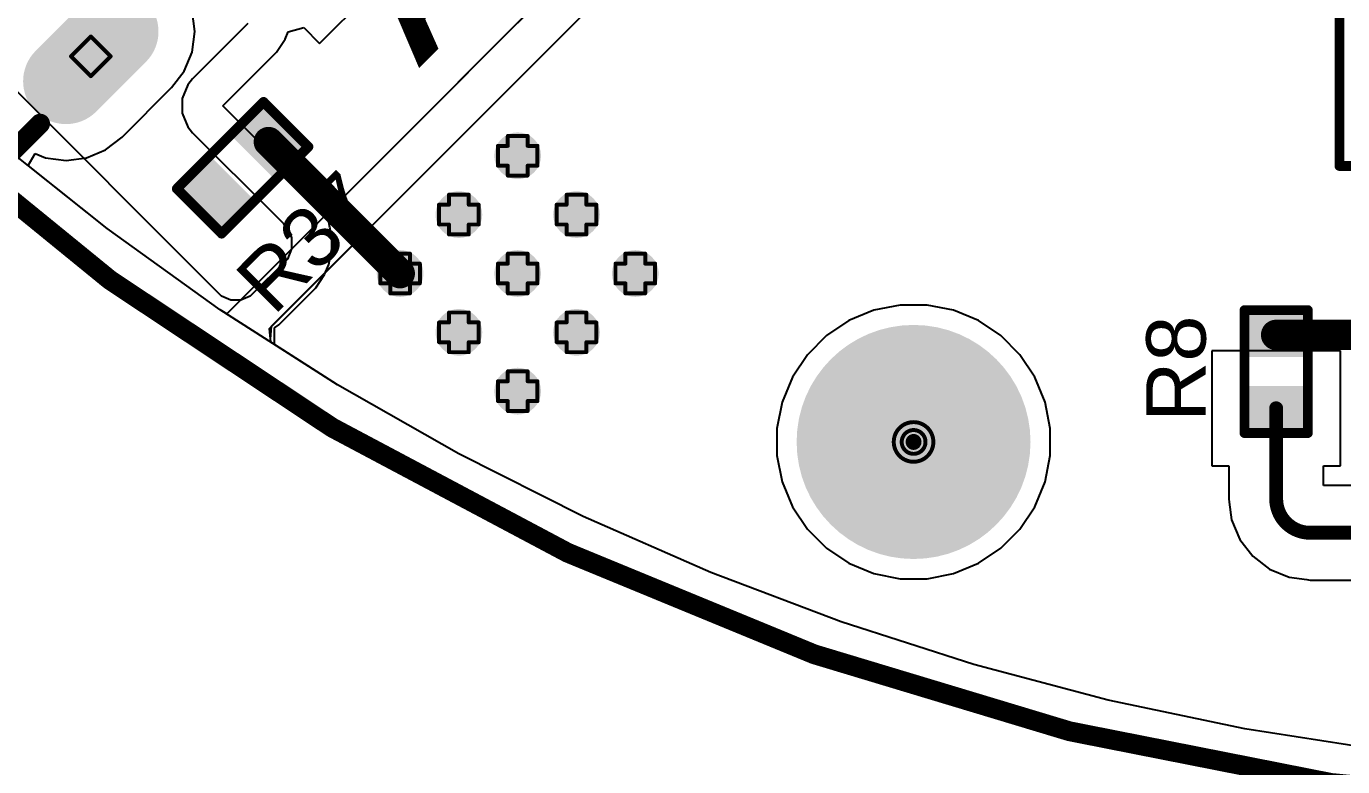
# Model space of a CAD drawing. Header units: inches. Extents: x -18 to 202, y -11 to 119.
# Drawn here: x 4.09 to 20.97, y -1.93 to 7.55 of the extents above; entities that cross this region are included whole.
import ezdxf

# ---------------------------------------------------------------- set-up
doc = ezdxf.new("R2010")
doc.units = ezdxf.units.IN
for name, color, linetype in [('Board Outline', 216, 'Continuous'), ('Bottom Layer', 5, 'Continuous'), ('Bottom Solder', 6, 'Continuous'), ('Drill Drawing', 1, 'Continuous'), ('Ground', 16, 'Continuous'), ('Multi-Layer', 9, 'Continuous'), ('Pad Holes', 156, 'Continuous'), ('Power', 76, 'Continuous'), ('Top Layer', 1, 'Continuous'), ('Top Overlay', 2, 'Continuous'), ('Top Paste', 8, 'Continuous'), ('Top Solder', 216, 'Continuous'), ('Via Holes', 16, 'Continuous')]:
    doc.layers.add(name, color=color, linetype=linetype)
doc.styles.add('Arial', font='', dxfattribs={"height": 0.2})
doc.styles.add('Arial Black_Bold', font='', dxfattribs={"height": 0.2})
doc.styles.get('Arial').set_extended_font_data('Arial')
doc.styles.get('Arial Black_Bold').set_extended_font_data('Arial Black', bold=True)

# ---------------------------------------------------------------- blocks, each defined once
blk = doc.blocks.new('R___0402_20')
at = {"layer": 'Top Layer'}
for points in [[(-0.699, -0.318), (-0.699, 0.318), (-0.241, 0.318), (-0.241, -0.318)], [(0.241, -0.318), (0.241, 0.318), (0.699, 0.318), (0.699, -0.318)]]:
    blk.add_hatch(color=1, dxfattribs=at).paths.add_polyline_path(points)
at = {"layer": 'Top Paste'}
for points in [[(-0.699, -0.318), (-0.699, 0.318), (-0.241, 0.318), (-0.241, -0.318)], [(0.241, -0.318), (0.241, 0.318), (0.699, 0.318), (0.699, -0.318)]]:
    blk.add_hatch(color=8, dxfattribs=at).paths.add_polyline_path(points)
at = {"layer": 'Top Solder'}
for points in [[(-0.754, -0.373), (-0.754, 0.373), (-0.186, 0.373), (-0.186, -0.373)], [(0.186, -0.373), (0.186, 0.373), (0.754, 0.373), (0.754, -0.373)]]:
    blk.add_hatch(color=216, dxfattribs=at).paths.add_polyline_path(points)
at = {"layer": 'Top Overlay'}
for points, const_width in [([(-0.787, -0.406), (-0.787, 0.406)], 0.127), ([(0.787, 0.406), (-0.787, 0.406)], 0.127), ([(0.787, -0.406), (0.787, 0.406)], 0.127), ([(0.787, -0.406), (-0.787, -0.406)], 0.127), ([(0.813, -0.432), (-0.813, -0.432)], 0.00323)]:
    blk.add_lwpolyline(points, dxfattribs=dict(at, const_width=const_width))
for points, const_width in [([(-0.819, 0.406, 1), (-0.756, 0.406, 1)], 0.0635), ([(-0.819, 0.406, 1), (-0.756, 0.406, 1)], 0.0635), ([(0.756, 0.406, 1), (0.819, 0.406, 1)], 0.0635), ([(0.756, 0.406, 1), (0.819, 0.406, 1)], 0.0635), ([(-0.819, -0.406, 1), (-0.756, -0.406, 1)], 0.0635), ([(-0.819, -0.406, 1), (-0.756, -0.406, 1)], 0.0635), ([(-0.814, -0.432, 1), (-0.812, -0.432, 1)], 0.00161), ([(0.756, -0.406, 1), (0.819, -0.406, 1)], 0.0635), ([(0.756, -0.406, 1), (0.819, -0.406, 1)], 0.0635), ([(0.812, -0.432, 1), (0.814, -0.432, 1)], 0.00161)]:
    blk.add_lwpolyline(points, format="xyb", close=True, dxfattribs=dict(at, const_width=const_width))
blk = doc.blocks.new('R___0402_49')
at = {"layer": 'Top Layer'}
for points in [[(-0.699, -0.318), (-0.699, 0.318), (-0.241, 0.318), (-0.241, -0.318)], [(0.241, -0.318), (0.241, 0.318), (0.699, 0.318), (0.699, -0.318)]]:
    blk.add_hatch(color=1, dxfattribs=at).paths.add_polyline_path(points)
at = {"layer": 'Top Paste'}
for points in [[(-0.699, -0.318), (-0.699, 0.318), (-0.241, 0.318), (-0.241, -0.318)], [(0.241, -0.318), (0.241, 0.318), (0.699, 0.318), (0.699, -0.318)]]:
    blk.add_hatch(color=8, dxfattribs=at).paths.add_polyline_path(points)
at = {"layer": 'Top Solder'}
for points in [[(-0.754, -0.373), (-0.754, 0.373), (-0.186, 0.373), (-0.186, -0.373)], [(0.186, -0.373), (0.186, 0.373), (0.754, 0.373), (0.754, -0.373)]]:
    blk.add_hatch(color=216, dxfattribs=at).paths.add_polyline_path(points)
at = {"layer": 'Top Overlay'}
for points, const_width in [([(-0.787, 0.406), (0.787, 0.406)], 0.127), ([(-0.787, 0.406), (-0.787, -0.406)], 0.127), ([(0.787, 0.406), (0.787, -0.406)], 0.127), ([(-0.787, -0.406), (0.787, -0.406)], 0.127), ([(-0.813, -0.432), (0.813, -0.432)], 0.00323)]:
    blk.add_lwpolyline(points, dxfattribs=dict(at, const_width=const_width))
for points, const_width in [([(-0.819, 0.406, 1), (-0.756, 0.406, 1)], 0.0635), ([(-0.819, 0.406, 1), (-0.756, 0.406, 1)], 0.0635), ([(0.756, 0.406, 1), (0.819, 0.406, 1)], 0.0635), ([(0.756, 0.406, 1), (0.819, 0.406, 1)], 0.0635), ([(-0.819, -0.406, 1), (-0.756, -0.406, 1)], 0.0635), ([(-0.819, -0.406, 1), (-0.756, -0.406, 1)], 0.0635), ([(-0.814, -0.432, 1), (-0.812, -0.432, 1)], 0.00161), ([(0.756, -0.406, 1), (0.819, -0.406, 1)], 0.0635), ([(0.756, -0.406, 1), (0.819, -0.406, 1)], 0.0635), ([(0.812, -0.432, 1), (0.814, -0.432, 1)], 0.00161)]:
    blk.add_lwpolyline(points, format="xyb", close=True, dxfattribs=dict(at, const_width=const_width))
blk = doc.blocks.new('PJ_332A_6A_61')
at = {"layer": 'Bottom Layer'}
h = blk.add_hatch(color=5, dxfattribs=at)
edge = h.paths.add_edge_path()
edge.add_arc((-4.275, -2.95), 0.5, 270, 450)
edge.add_line((-4.275, -2.45), (-5.175, -2.45))
edge.add_arc((-5.175, -2.95), 0.5, 90, 270)
edge.add_line((-5.175, -3.45), (-4.275, -3.45))
at = {"layer": 'Bottom Solder'}
h = blk.add_hatch(color=6, dxfattribs=at)
edge = h.paths.add_edge_path()
edge.add_arc((-4.275, -2.95), 0.55, 270, 450)
edge.add_line((-4.275, -2.4), (-5.175, -2.4))
edge.add_arc((-5.175, -2.95), 0.55, 90, 270)
edge.add_line((-5.175, -3.5), (-4.275, -3.5))
at = {"layer": 'Ground'}
h = blk.add_hatch(color=16, dxfattribs=at)
edge = h.paths.add_edge_path()
edge.add_arc((-4.275, -2.95), 0.5, 270, 450)
edge.add_line((-4.275, -2.45), (-5.175, -2.45))
edge.add_arc((-5.175, -2.95), 0.5, 90, 270)
edge.add_line((-5.175, -3.45), (-4.275, -3.45))
at = {"layer": 'Multi-Layer'}
h = blk.add_hatch(color=9, dxfattribs=at)
edge = h.paths.add_edge_path()
edge.add_arc((-4.275, -2.95), 0.5, 270, 450)
edge.add_line((-4.275, -2.45), (-5.175, -2.45))
edge.add_arc((-5.175, -2.95), 0.5, 90, 270)
edge.add_line((-5.175, -3.45), (-4.275, -3.45))
at = {"layer": 'Pad Holes'}
h = blk.add_hatch(color=7, dxfattribs=at)
edge = h.paths.add_edge_path()
edge.add_arc((-4.275, -2.95), 0.3, 270, 450)
edge.add_line((-4.275, -2.65), (-5.175, -2.65))
edge.add_arc((-5.175, -2.95), 0.3, 90, 270)
edge.add_line((-5.175, -3.25), (-4.275, -3.25))
at = {"layer": 'Power'}
h = blk.add_hatch(color=76, dxfattribs=at)
edge = h.paths.add_edge_path()
edge.add_arc((-4.275, -2.95), 0.5, 270, 450)
edge.add_line((-4.275, -2.45), (-5.175, -2.45))
edge.add_arc((-5.175, -2.95), 0.5, 90, 270)
edge.add_line((-5.175, -3.45), (-4.275, -3.45))
at = {"layer": 'Top Layer'}
h = blk.add_hatch(color=1, dxfattribs=at)
edge = h.paths.add_edge_path()
edge.add_arc((-4.275, -2.95), 0.5, 270, 450)
edge.add_line((-4.275, -2.45), (-5.175, -2.45))
edge.add_arc((-5.175, -2.95), 0.5, 90, 270)
edge.add_line((-5.175, -3.45), (-4.275, -3.45))
at = {"layer": 'Top Solder'}
h = blk.add_hatch(color=216, dxfattribs=at)
edge = h.paths.add_edge_path()
edge.add_arc((-4.275, -2.95), 0.55, 270, 450)
edge.add_line((-4.275, -2.4), (-5.175, -2.4))
edge.add_arc((-5.175, -2.95), 0.55, 90, 270)
edge.add_line((-5.175, -3.5), (-4.275, -3.5))
at = {"layer": 'Top Overlay', "const_width": 0.254}
blk.add_lwpolyline([(-6.775, -3.1), (-5.795, -3.1)], dxfattribs=at)
at = {"layer": 'Top Overlay', "const_width": 0.127}
blk.add_lwpolyline([(-5.858, -3.1, 1), (-5.731, -3.1, 1)], format="xyb", close=True, dxfattribs=at)
blk = doc.blocks.new('UWD_470_F_10__D___101')
at = {"layer": 'Top Overlay', "const_width": 0.127}
for points in [[(5.131, 5.207), (-3.607, 5.207)], [(5.131, 5.207), (5.131, 1.803)]]:
    blk.add_lwpolyline(points, dxfattribs=at)
at = {"layer": 'Top Overlay', "const_width": 0.0635}
blk.add_lwpolyline([(5.099, 5.207, 1), (5.163, 5.207, 1)], format="xyb", close=True, dxfattribs=at)
blk.add_lwpolyline([(5.099, 5.207, 1), (5.163, 5.207, 1)], format="xyb", close=True, dxfattribs=at)

msp = doc.modelspace()

# ---------------------------------------------------------------- hatches: boundary and pattern name
at = {"layer": 'Bottom Layer'}
h = msp.add_hatch(color=5, dxfattribs=at)
edge = h.paths.add_edge_path()
edge.add_arc((10.388, 5.896), 0.3, 0, 360)
h = msp.add_hatch(color=5, dxfattribs=at)
edge = h.paths.add_edge_path()
edge.add_arc((9.634, 5.142), 0.3, 0, 360)
h = msp.add_hatch(color=5, dxfattribs=at)
edge = h.paths.add_edge_path()
edge.add_arc((11.143, 5.142), 0.3, 0, 360)
h = msp.add_hatch(color=5, dxfattribs=at)
edge = h.paths.add_edge_path()
edge.add_arc((8.88, 4.387), 0.3, 0, 360)
h = msp.add_hatch(color=5, dxfattribs=at)
edge = h.paths.add_edge_path()
edge.add_arc((10.388, 4.387), 0.3, 0, 360)
h = msp.add_hatch(color=5, dxfattribs=at)
edge = h.paths.add_edge_path()
edge.add_arc((11.897, 4.387), 0.3, 0, 360)
h = msp.add_hatch(color=5, dxfattribs=at)
edge = h.paths.add_edge_path()
edge.add_arc((9.634, 3.633), 0.3, 0, 360)
h = msp.add_hatch(color=5, dxfattribs=at)
edge = h.paths.add_edge_path()
edge.add_arc((11.143, 3.633), 0.3, 0, 360)
h = msp.add_hatch(color=5, dxfattribs=at)
edge = h.paths.add_edge_path()
edge.add_arc((10.388, 2.879), 0.3, 0, 360)
at = {"layer": 'Bottom Solder'}
h = msp.add_hatch(color=6, dxfattribs=at)
edge = h.paths.add_edge_path()
edge.add_arc((15.466, 2.228), 0.102, 0, 360)
at = {"layer": 'Ground'}
h = msp.add_hatch(color=16, dxfattribs=at)
edge = h.paths.add_edge_path()
edge.add_arc((10.388, 5.896), 0.3, 0, 360)
h = msp.add_hatch(color=16, dxfattribs=at)
edge = h.paths.add_edge_path()
edge.add_arc((9.634, 5.142), 0.3, 0, 360)
h = msp.add_hatch(color=16, dxfattribs=at)
edge = h.paths.add_edge_path()
edge.add_arc((11.143, 5.142), 0.3, 0, 360)
h = msp.add_hatch(color=16, dxfattribs=at)
edge = h.paths.add_edge_path()
edge.add_arc((8.88, 4.387), 0.3, 0, 360)
h = msp.add_hatch(color=16, dxfattribs=at)
edge = h.paths.add_edge_path()
edge.add_arc((10.388, 4.387), 0.3, 0, 360)
h = msp.add_hatch(color=16, dxfattribs=at)
edge = h.paths.add_edge_path()
edge.add_arc((11.897, 4.387), 0.3, 0, 360)
h = msp.add_hatch(color=16, dxfattribs=at)
edge = h.paths.add_edge_path()
edge.add_arc((9.634, 3.633), 0.3, 0, 360)
h = msp.add_hatch(color=16, dxfattribs=at)
edge = h.paths.add_edge_path()
edge.add_arc((11.143, 3.633), 0.3, 0, 360)
h = msp.add_hatch(color=16, dxfattribs=at)
edge = h.paths.add_edge_path()
edge.add_arc((10.388, 2.879), 0.3, 0, 360)
at = {"layer": 'Pad Holes'}
h = msp.add_hatch(color=7, dxfattribs=at)
edge = h.paths.add_edge_path()
edge.add_arc((15.466, 2.228), 1.5, 0, 360)
at = {"layer": 'Power'}
h = msp.add_hatch(color=76, dxfattribs=at)
edge = h.paths.add_edge_path()
edge.add_arc((10.388, 5.896), 0.3, 0, 360)
h = msp.add_hatch(color=76, dxfattribs=at)
edge = h.paths.add_edge_path()
edge.add_arc((9.634, 5.142), 0.3, 0, 360)
h = msp.add_hatch(color=76, dxfattribs=at)
edge = h.paths.add_edge_path()
edge.add_arc((11.143, 5.142), 0.3, 0, 360)
h = msp.add_hatch(color=76, dxfattribs=at)
edge = h.paths.add_edge_path()
edge.add_arc((8.88, 4.387), 0.3, 0, 360)
h = msp.add_hatch(color=76, dxfattribs=at)
edge = h.paths.add_edge_path()
edge.add_arc((10.388, 4.387), 0.3, 0, 360)
h = msp.add_hatch(color=76, dxfattribs=at)
edge = h.paths.add_edge_path()
edge.add_arc((11.897, 4.387), 0.3, 0, 360)
h = msp.add_hatch(color=76, dxfattribs=at)
edge = h.paths.add_edge_path()
edge.add_arc((9.634, 3.633), 0.3, 0, 360)
h = msp.add_hatch(color=76, dxfattribs=at)
edge = h.paths.add_edge_path()
edge.add_arc((11.143, 3.633), 0.3, 0, 360)
h = msp.add_hatch(color=76, dxfattribs=at)
edge = h.paths.add_edge_path()
edge.add_arc((10.388, 2.879), 0.3, 0, 360)
at = {"layer": 'Top Layer'}
h = msp.add_hatch(color=1, dxfattribs=at)
edge = h.paths.add_edge_path()
edge.add_arc((10.388, 5.896), 0.3, 0, 360)
h = msp.add_hatch(color=1, dxfattribs=at)
edge = h.paths.add_edge_path()
edge.add_arc((9.634, 5.142), 0.3, 0, 360)
h = msp.add_hatch(color=1, dxfattribs=at)
edge = h.paths.add_edge_path()
edge.add_arc((11.143, 5.142), 0.3, 0, 360)
h = msp.add_hatch(color=1, dxfattribs=at)
edge = h.paths.add_edge_path()
edge.add_arc((8.88, 4.387), 0.3, 0, 360)
h = msp.add_hatch(color=1, dxfattribs=at)
edge = h.paths.add_edge_path()
edge.add_arc((10.388, 4.387), 0.3, 0, 360)
h = msp.add_hatch(color=1, dxfattribs=at)
edge = h.paths.add_edge_path()
edge.add_arc((11.897, 4.387), 0.3, 0, 360)
h = msp.add_hatch(color=1, dxfattribs=at)
edge = h.paths.add_edge_path()
edge.add_arc((9.634, 3.633), 0.3, 0, 360)
h = msp.add_hatch(color=1, dxfattribs=at)
edge = h.paths.add_edge_path()
edge.add_arc((11.143, 3.633), 0.3, 0, 360)
h = msp.add_hatch(color=1, dxfattribs=at)
edge = h.paths.add_edge_path()
edge.add_arc((10.388, 2.879), 0.3, 0, 360)
at = {"layer": 'Top Solder'}
h = msp.add_hatch(color=216, dxfattribs=at)
edge = h.paths.add_edge_path()
edge.add_arc((15.466, 2.228), 0.102, 0, 360)
at = {"layer": 'Via Holes'}
h = msp.add_hatch(color=7, dxfattribs=at)
edge = h.paths.add_edge_path()
edge.add_arc((10.388, 5.896), 0.15, 0, 360)
h = msp.add_hatch(color=7, dxfattribs=at)
edge = h.paths.add_edge_path()
edge.add_arc((9.634, 5.142), 0.15, 0, 360)
h = msp.add_hatch(color=7, dxfattribs=at)
edge = h.paths.add_edge_path()
edge.add_arc((11.143, 5.142), 0.15, 0, 360)
h = msp.add_hatch(color=7, dxfattribs=at)
edge = h.paths.add_edge_path()
edge.add_arc((8.88, 4.387), 0.15, 0, 360)
h = msp.add_hatch(color=7, dxfattribs=at)
edge = h.paths.add_edge_path()
edge.add_arc((10.388, 4.387), 0.15, 0, 360)
h = msp.add_hatch(color=7, dxfattribs=at)
edge = h.paths.add_edge_path()
edge.add_arc((11.897, 4.387), 0.15, 0, 360)
h = msp.add_hatch(color=7, dxfattribs=at)
edge = h.paths.add_edge_path()
edge.add_arc((9.634, 3.633), 0.15, 0, 360)
h = msp.add_hatch(color=7, dxfattribs=at)
edge = h.paths.add_edge_path()
edge.add_arc((11.143, 3.633), 0.15, 0, 360)
h = msp.add_hatch(color=7, dxfattribs=at)
edge = h.paths.add_edge_path()
edge.add_arc((10.388, 2.879), 0.15, 0, 360)

# ---------------------------------------------------------------- linework, layer by layer
at = {"layer": 'Board Outline', "const_width": 0.254}
msp.add_lwpolyline([(44.23, 62.31, -3.535496), (7.565, 62.289)], format="xyb", dxfattribs=at)
at = {"layer": 'Bottom Layer'}
for p, q in [((12.258, 9.47), (10.028, 7.24)), ((10.394, 6.874), (12.624, 9.103)), ((10.028, 7.24), (9.214, 6.426)), ((9.58, 6.06), (10.394, 6.874)), ((10.394, 6.874), (10.394, 6.874)), ((9.214, 6.426), (6.838, 4.051)), ((9.214, 6.426), (9.214, 6.426)), ((5.121, 4.963), (3.863, 5.966)), ((7.232, 3.713), (9.58, 6.06)), ((9.58, 6.06), (9.58, 6.06)), ((6.574, 3.923), (5.121, 4.963)), ((6.657, 3.87), (6.574, 3.923)), ((6.838, 4.051), (6.657, 3.87)), ((6.838, 4.051), (6.838, 4.051)), ((14.955, 3.915), (14.635, 3.783)), ((15.294, 3.982), (14.955, 3.915)), ((15.639, 3.982), (15.294, 3.982)), ((15.978, 3.915), (15.639, 3.982)), ((16.297, 3.783), (15.978, 3.915)), ((14.635, 3.783), (14.348, 3.591)), ((16.584, 3.591), (16.297, 3.783)), ((7.219, 3.544), (7.232, 3.713)), ((14.348, 3.591), (14.104, 3.346)), ((16.829, 3.346), (16.584, 3.591)), ((7.223, 3.508), (7.219, 3.544)), ((8.079, 2.96), (7.223, 3.508)), ((14.104, 3.346), (13.912, 3.059)), ((17.021, 3.059), (16.829, 3.346)), ((13.912, 3.059), (13.78, 2.74)), ((17.153, 2.74), (17.021, 3.059)), ((9.632, 2.076), (8.079, 2.96)), ((13.78, 2.74), (13.712, 2.401)), ((17.22, 2.401), (17.153, 2.74)), ((13.712, 2.401), (13.712, 2.055)), ((17.22, 2.055), (17.22, 2.401)), ((11.229, 1.273), (9.632, 2.076)), ((13.712, 2.055), (13.78, 1.717)), ((17.153, 1.717), (17.22, 2.055)), ((13.78, 1.717), (13.912, 1.397)), ((17.021, 1.397), (17.153, 1.717)), ((13.912, 1.397), (14.104, 1.11)), ((16.829, 1.11), (17.021, 1.397)), ((12.865, 0.555), (11.229, 1.273)), ((14.104, 1.11), (14.348, 0.866)), ((16.584, 0.866), (16.829, 1.11)), ((14.348, 0.866), (14.635, 0.674)), ((16.297, 0.674), (16.584, 0.866)), ((14.536, -0.078), (12.865, 0.555)), ((14.635, 0.674), (14.955, 0.542)), ((14.955, 0.542), (15.294, 0.474)), ((15.639, 0.474), (15.978, 0.542)), ((15.978, 0.542), (16.297, 0.674)), ((15.294, 0.474), (15.639, 0.474)), ((16.237, -0.624), (14.536, -0.078)), ((17.964, -1.08), (16.237, -0.624)), ((19.713, -1.447), (17.964, -1.08)), ((21.479, -1.722), (19.713, -1.447))]:
    msp.add_line(p, q, dxfattribs=at)
at = {"layer": 'Drill Drawing', "const_width": 0.0508}
for points in [[(4.659, 7.17), (4.913, 7.424)], [(4.913, 7.424), (5.167, 7.17)], [(4.659, 7.17), (4.913, 6.916)], [(4.913, 6.916), (5.167, 7.17)], [(10.261, 6.023), (10.261, 6.15)], [(10.261, 6.15), (10.515, 6.15)], [(10.515, 6.023), (10.515, 6.15)], [(10.134, 5.769), (10.134, 6.023)], [(10.134, 6.023), (10.261, 6.023)], [(10.515, 6.023), (10.642, 6.023)], [(10.642, 5.769), (10.642, 6.023)], [(10.134, 5.769), (10.261, 5.769)], [(10.261, 5.642), (10.261, 5.769)], [(10.515, 5.769), (10.642, 5.769)], [(10.515, 5.642), (10.515, 5.769)], [(10.261, 5.642), (10.515, 5.642)], [(9.507, 5.269), (9.507, 5.396)], [(9.507, 5.396), (9.761, 5.396)], [(9.761, 5.269), (9.761, 5.396)], [(11.016, 5.269), (11.016, 5.396)], [(11.016, 5.396), (11.27, 5.396)], [(11.27, 5.269), (11.27, 5.396)], [(9.38, 5.015), (9.38, 5.269)], [(9.38, 5.269), (9.507, 5.269)], [(9.761, 5.269), (9.888, 5.269)], [(9.888, 5.015), (9.888, 5.269)], [(10.889, 5.015), (10.889, 5.269)], [(10.889, 5.269), (11.016, 5.269)], [(11.27, 5.269), (11.397, 5.269)], [(11.397, 5.015), (11.397, 5.269)], [(9.38, 5.015), (9.507, 5.015)], [(9.507, 4.888), (9.507, 5.015)], [(9.507, 4.888), (9.761, 4.888)], [(9.761, 5.015), (9.888, 5.015)], [(9.761, 4.888), (9.761, 5.015)], [(10.889, 5.015), (11.016, 5.015)], [(11.016, 4.888), (11.016, 5.015)], [(11.016, 4.888), (11.27, 4.888)], [(11.27, 5.015), (11.397, 5.015)], [(11.27, 4.888), (11.27, 5.015)], [(8.753, 4.514), (8.753, 4.641)], [(8.753, 4.641), (9.007, 4.641)], [(9.007, 4.514), (9.007, 4.641)], [(10.261, 4.514), (10.261, 4.641)], [(10.261, 4.641), (10.515, 4.641)], [(10.515, 4.514), (10.515, 4.641)], [(11.77, 4.514), (11.77, 4.641)], [(11.77, 4.641), (12.024, 4.641)], [(12.024, 4.514), (12.024, 4.641)], [(8.626, 4.26), (8.626, 4.514)], [(8.626, 4.514), (8.753, 4.514)], [(9.007, 4.514), (9.134, 4.514)], [(9.134, 4.26), (9.134, 4.514)], [(10.134, 4.26), (10.134, 4.514)], [(10.134, 4.514), (10.261, 4.514)], [(10.515, 4.514), (10.642, 4.514)], [(10.642, 4.26), (10.642, 4.514)], [(11.643, 4.26), (11.643, 4.514)], [(11.643, 4.514), (11.77, 4.514)], [(12.024, 4.514), (12.151, 4.514)], [(12.151, 4.26), (12.151, 4.514)], [(8.626, 4.26), (8.753, 4.26)], [(8.753, 4.133), (8.753, 4.26)], [(9.007, 4.26), (9.134, 4.26)], [(9.007, 4.133), (9.007, 4.26)], [(10.134, 4.26), (10.261, 4.26)], [(10.261, 4.133), (10.261, 4.26)], [(10.515, 4.26), (10.642, 4.26)], [(10.515, 4.133), (10.515, 4.26)], [(11.643, 4.26), (11.77, 4.26)], [(11.77, 4.133), (11.77, 4.26)], [(12.024, 4.26), (12.151, 4.26)], [(12.024, 4.133), (12.024, 4.26)], [(8.753, 4.133), (9.007, 4.133)], [(10.261, 4.133), (10.515, 4.133)], [(11.77, 4.133), (12.024, 4.133)], [(9.507, 3.76), (9.507, 3.887)], [(9.507, 3.887), (9.761, 3.887)], [(9.761, 3.76), (9.761, 3.887)], [(11.016, 3.76), (11.016, 3.887)], [(11.016, 3.887), (11.27, 3.887)], [(11.27, 3.76), (11.27, 3.887)], [(9.38, 3.506), (9.38, 3.76)], [(9.38, 3.76), (9.507, 3.76)], [(9.761, 3.76), (9.888, 3.76)], [(9.888, 3.506), (9.888, 3.76)], [(10.889, 3.506), (10.889, 3.76)], [(10.889, 3.76), (11.016, 3.76)], [(11.27, 3.76), (11.397, 3.76)], [(11.397, 3.506), (11.397, 3.76)], [(9.38, 3.506), (9.507, 3.506)], [(9.507, 3.379), (9.507, 3.506)], [(9.507, 3.379), (9.761, 3.379)], [(9.761, 3.506), (9.888, 3.506)], [(9.761, 3.379), (9.761, 3.506)], [(10.889, 3.506), (11.016, 3.506)], [(11.016, 3.379), (11.016, 3.506)], [(11.016, 3.379), (11.27, 3.379)], [(11.27, 3.506), (11.397, 3.506)], [(11.27, 3.379), (11.27, 3.506)], [(10.261, 3.006), (10.261, 3.133)], [(10.261, 3.133), (10.515, 3.133)], [(10.515, 3.006), (10.515, 3.133)], [(10.134, 2.752), (10.134, 3.006)], [(10.134, 3.006), (10.261, 3.006)], [(10.515, 3.006), (10.642, 3.006)], [(10.642, 2.752), (10.642, 3.006)], [(10.134, 2.752), (10.261, 2.752)], [(10.261, 2.625), (10.261, 2.752)], [(10.515, 2.752), (10.642, 2.752)], [(10.515, 2.625), (10.515, 2.752)], [(10.261, 2.625), (10.515, 2.625)]]:
    msp.add_lwpolyline(points, dxfattribs=at)
at = {"layer": 'Drill Drawing'}
for points, const_width in [([(4.9, 7.424, 1), (4.926, 7.424, 1)], 0.0254), ([(4.9, 7.424, 1), (4.926, 7.424, 1)], 0.0254), ([(4.646, 7.17, 1), (4.672, 7.17, 1)], 0.0254), ([(4.646, 7.17, 1), (4.672, 7.17, 1)], 0.0254), ([(5.154, 7.17, 1), (5.18, 7.17, 1)], 0.0254), ([(5.154, 7.17, 1), (5.18, 7.17, 1)], 0.0254), ([(4.9, 6.916, 1), (4.926, 6.916, 1)], 0.0254), ([(4.9, 6.916, 1), (4.926, 6.916, 1)], 0.0254), ([(10.249, 6.15, 1), (10.274, 6.15, 1)], 0.0254), ([(10.249, 6.15, 1), (10.274, 6.15, 1)], 0.0254), ([(10.503, 6.15, 1), (10.528, 6.15, 1)], 0.0254), ([(10.503, 6.15, 1), (10.528, 6.15, 1)], 0.0254), ([(10.122, 6.023, 1), (10.147, 6.023, 1)], 0.0254), ([(10.122, 6.023, 1), (10.147, 6.023, 1)], 0.0254), ([(10.249, 6.023, 1), (10.274, 6.023, 1)], 0.0254), ([(10.249, 6.023, 1), (10.274, 6.023, 1)], 0.0254), ([(10.503, 6.023, 1), (10.528, 6.023, 1)], 0.0254), ([(10.503, 6.023, 1), (10.528, 6.023, 1)], 0.0254), ([(10.63, 6.023, 1), (10.655, 6.023, 1)], 0.0254), ([(10.63, 6.023, 1), (10.655, 6.023, 1)], 0.0254), ([(10.122, 5.769, 1), (10.147, 5.769, 1)], 0.0254), ([(10.122, 5.769, 1), (10.147, 5.769, 1)], 0.0254), ([(10.249, 5.769, 1), (10.274, 5.769, 1)], 0.0254), ([(10.249, 5.769, 1), (10.274, 5.769, 1)], 0.0254), ([(10.503, 5.769, 1), (10.528, 5.769, 1)], 0.0254), ([(10.503, 5.769, 1), (10.528, 5.769, 1)], 0.0254), ([(10.63, 5.769, 1), (10.655, 5.769, 1)], 0.0254), ([(10.63, 5.769, 1), (10.655, 5.769, 1)], 0.0254), ([(10.249, 5.642, 1), (10.274, 5.642, 1)], 0.0254), ([(10.249, 5.642, 1), (10.274, 5.642, 1)], 0.0254), ([(10.503, 5.642, 1), (10.528, 5.642, 1)], 0.0254), ([(10.503, 5.642, 1), (10.528, 5.642, 1)], 0.0254), ([(9.494, 5.396, 1), (9.52, 5.396, 1)], 0.0254), ([(9.494, 5.396, 1), (9.52, 5.396, 1)], 0.0254), ([(9.748, 5.396, 1), (9.774, 5.396, 1)], 0.0254), ([(9.748, 5.396, 1), (9.774, 5.396, 1)], 0.0254), ([(11.003, 5.396, 1), (11.028, 5.396, 1)], 0.0254), ([(11.003, 5.396, 1), (11.028, 5.396, 1)], 0.0254), ([(11.257, 5.396, 1), (11.282, 5.396, 1)], 0.0254), ([(11.257, 5.396, 1), (11.282, 5.396, 1)], 0.0254), ([(9.367, 5.269, 1), (9.393, 5.269, 1)], 0.0254), ([(9.367, 5.269, 1), (9.393, 5.269, 1)], 0.0254), ([(9.494, 5.269, 1), (9.52, 5.269, 1)], 0.0254), ([(9.494, 5.269, 1), (9.52, 5.269, 1)], 0.0254), ([(9.748, 5.269, 1), (9.774, 5.269, 1)], 0.0254), ([(9.748, 5.269, 1), (9.774, 5.269, 1)], 0.0254), ([(9.875, 5.269, 1), (9.901, 5.269, 1)], 0.0254), ([(9.875, 5.269, 1), (9.901, 5.269, 1)], 0.0254), ([(10.876, 5.269, 1), (10.901, 5.269, 1)], 0.0254), ([(10.876, 5.269, 1), (10.901, 5.269, 1)], 0.0254), ([(11.003, 5.269, 1), (11.028, 5.269, 1)], 0.0254), ([(11.003, 5.269, 1), (11.028, 5.269, 1)], 0.0254), ([(11.257, 5.269, 1), (11.282, 5.269, 1)], 0.0254), ([(11.257, 5.269, 1), (11.282, 5.269, 1)], 0.0254), ([(11.384, 5.269, 1), (11.409, 5.269, 1)], 0.0254), ([(11.384, 5.269, 1), (11.409, 5.269, 1)], 0.0254), ([(9.367, 5.015, 1), (9.393, 5.015, 1)], 0.0254), ([(9.367, 5.015, 1), (9.393, 5.015, 1)], 0.0254), ([(9.494, 5.015, 1), (9.52, 5.015, 1)], 0.0254), ([(9.494, 5.015, 1), (9.52, 5.015, 1)], 0.0254), ([(9.494, 4.888, 1), (9.52, 4.888, 1)], 0.0254), ([(9.494, 4.888, 1), (9.52, 4.888, 1)], 0.0254), ([(9.748, 5.015, 1), (9.774, 5.015, 1)], 0.0254), ([(9.748, 5.015, 1), (9.774, 5.015, 1)], 0.0254), ([(9.748, 4.888, 1), (9.774, 4.888, 1)], 0.0254), ([(9.748, 4.888, 1), (9.774, 4.888, 1)], 0.0254), ([(9.875, 5.015, 1), (9.901, 5.015, 1)], 0.0254), ([(9.875, 5.015, 1), (9.901, 5.015, 1)], 0.0254), ([(10.876, 5.015, 1), (10.901, 5.015, 1)], 0.0254), ([(10.876, 5.015, 1), (10.901, 5.015, 1)], 0.0254), ([(11.003, 5.015, 1), (11.028, 5.015, 1)], 0.0254), ([(11.003, 5.015, 1), (11.028, 5.015, 1)], 0.0254), ([(11.003, 4.888, 1), (11.028, 4.888, 1)], 0.0254), ([(11.003, 4.888, 1), (11.028, 4.888, 1)], 0.0254), ([(11.257, 5.015, 1), (11.282, 5.015, 1)], 0.0254), ([(11.257, 5.015, 1), (11.282, 5.015, 1)], 0.0254), ([(11.257, 4.888, 1), (11.282, 4.888, 1)], 0.0254), ([(11.257, 4.888, 1), (11.282, 4.888, 1)], 0.0254), ([(11.384, 5.015, 1), (11.409, 5.015, 1)], 0.0254), ([(11.384, 5.015, 1), (11.409, 5.015, 1)], 0.0254), ([(8.74, 4.641, 1), (8.765, 4.641, 1)], 0.0254), ([(8.74, 4.641, 1), (8.765, 4.641, 1)], 0.0254), ([(8.994, 4.641, 1), (9.019, 4.641, 1)], 0.0254), ([(8.994, 4.641, 1), (9.019, 4.641, 1)], 0.0254), ([(10.249, 4.641, 1), (10.274, 4.641, 1)], 0.0254), ([(10.249, 4.641, 1), (10.274, 4.641, 1)], 0.0254), ([(10.503, 4.641, 1), (10.528, 4.641, 1)], 0.0254), ([(10.503, 4.641, 1), (10.528, 4.641, 1)], 0.0254), ([(11.757, 4.641, 1), (11.783, 4.641, 1)], 0.0254), ([(11.757, 4.641, 1), (11.783, 4.641, 1)], 0.0254), ([(12.011, 4.641, 1), (12.037, 4.641, 1)], 0.0254), ([(12.011, 4.641, 1), (12.037, 4.641, 1)], 0.0254), ([(8.613, 4.514, 1), (8.638, 4.514, 1)], 0.0254), ([(8.613, 4.514, 1), (8.638, 4.514, 1)], 0.0254), ([(8.74, 4.514, 1), (8.765, 4.514, 1)], 0.0254), ([(8.74, 4.514, 1), (8.765, 4.514, 1)], 0.0254), ([(8.994, 4.514, 1), (9.019, 4.514, 1)], 0.0254), ([(8.994, 4.514, 1), (9.019, 4.514, 1)], 0.0254), ([(9.121, 4.514, 1), (9.146, 4.514, 1)], 0.0254), ([(9.121, 4.514, 1), (9.146, 4.514, 1)], 0.0254), ([(10.122, 4.514, 1), (10.147, 4.514, 1)], 0.0254), ([(10.122, 4.514, 1), (10.147, 4.514, 1)], 0.0254), ([(10.249, 4.514, 1), (10.274, 4.514, 1)], 0.0254), ([(10.249, 4.514, 1), (10.274, 4.514, 1)], 0.0254), ([(10.503, 4.514, 1), (10.528, 4.514, 1)], 0.0254), ([(10.503, 4.514, 1), (10.528, 4.514, 1)], 0.0254), ([(10.63, 4.514, 1), (10.655, 4.514, 1)], 0.0254), ([(10.63, 4.514, 1), (10.655, 4.514, 1)], 0.0254), ([(11.63, 4.514, 1), (11.656, 4.514, 1)], 0.0254), ([(11.63, 4.514, 1), (11.656, 4.514, 1)], 0.0254), ([(11.757, 4.514, 1), (11.783, 4.514, 1)], 0.0254), ([(11.757, 4.514, 1), (11.783, 4.514, 1)], 0.0254), ([(12.011, 4.514, 1), (12.037, 4.514, 1)], 0.0254), ([(12.011, 4.514, 1), (12.037, 4.514, 1)], 0.0254), ([(12.138, 4.514, 1), (12.164, 4.514, 1)], 0.0254), ([(12.138, 4.514, 1), (12.164, 4.514, 1)], 0.0254), ([(8.613, 4.26, 1), (8.638, 4.26, 1)], 0.0254), ([(8.613, 4.26, 1), (8.638, 4.26, 1)], 0.0254), ([(8.74, 4.26, 1), (8.765, 4.26, 1)], 0.0254), ([(8.74, 4.26, 1), (8.765, 4.26, 1)], 0.0254), ([(8.994, 4.26, 1), (9.019, 4.26, 1)], 0.0254), ([(8.994, 4.26, 1), (9.019, 4.26, 1)], 0.0254), ([(9.121, 4.26, 1), (9.146, 4.26, 1)], 0.0254), ([(9.121, 4.26, 1), (9.146, 4.26, 1)], 0.0254), ([(10.122, 4.26, 1), (10.147, 4.26, 1)], 0.0254), ([(10.122, 4.26, 1), (10.147, 4.26, 1)], 0.0254), ([(10.249, 4.26, 1), (10.274, 4.26, 1)], 0.0254), ([(10.249, 4.26, 1), (10.274, 4.26, 1)], 0.0254), ([(10.503, 4.26, 1), (10.528, 4.26, 1)], 0.0254), ([(10.503, 4.26, 1), (10.528, 4.26, 1)], 0.0254), ([(10.63, 4.26, 1), (10.655, 4.26, 1)], 0.0254), ([(10.63, 4.26, 1), (10.655, 4.26, 1)], 0.0254), ([(11.63, 4.26, 1), (11.656, 4.26, 1)], 0.0254), ([(11.63, 4.26, 1), (11.656, 4.26, 1)], 0.0254), ([(11.757, 4.26, 1), (11.783, 4.26, 1)], 0.0254), ([(11.757, 4.26, 1), (11.783, 4.26, 1)], 0.0254), ([(12.011, 4.26, 1), (12.037, 4.26, 1)], 0.0254), ([(12.011, 4.26, 1), (12.037, 4.26, 1)], 0.0254), ([(12.138, 4.26, 1), (12.164, 4.26, 1)], 0.0254), ([(12.138, 4.26, 1), (12.164, 4.26, 1)], 0.0254), ([(8.74, 4.133, 1), (8.765, 4.133, 1)], 0.0254), ([(8.74, 4.133, 1), (8.765, 4.133, 1)], 0.0254), ([(8.994, 4.133, 1), (9.019, 4.133, 1)], 0.0254), ([(8.994, 4.133, 1), (9.019, 4.133, 1)], 0.0254), ([(10.249, 4.133, 1), (10.274, 4.133, 1)], 0.0254), ([(10.249, 4.133, 1), (10.274, 4.133, 1)], 0.0254), ([(10.503, 4.133, 1), (10.528, 4.133, 1)], 0.0254), ([(10.503, 4.133, 1), (10.528, 4.133, 1)], 0.0254), ([(11.757, 4.133, 1), (11.783, 4.133, 1)], 0.0254), ([(11.757, 4.133, 1), (11.783, 4.133, 1)], 0.0254), ([(12.011, 4.133, 1), (12.037, 4.133, 1)], 0.0254), ([(12.011, 4.133, 1), (12.037, 4.133, 1)], 0.0254), ([(9.494, 3.887, 1), (9.52, 3.887, 1)], 0.0254), ([(9.494, 3.887, 1), (9.52, 3.887, 1)], 0.0254), ([(9.748, 3.887, 1), (9.774, 3.887, 1)], 0.0254), ([(9.748, 3.887, 1), (9.774, 3.887, 1)], 0.0254), ([(11.003, 3.887, 1), (11.028, 3.887, 1)], 0.0254), ([(11.003, 3.887, 1), (11.028, 3.887, 1)], 0.0254), ([(11.257, 3.887, 1), (11.282, 3.887, 1)], 0.0254), ([(11.257, 3.887, 1), (11.282, 3.887, 1)], 0.0254), ([(9.367, 3.76, 1), (9.393, 3.76, 1)], 0.0254), ([(9.367, 3.76, 1), (9.393, 3.76, 1)], 0.0254), ([(9.494, 3.76, 1), (9.52, 3.76, 1)], 0.0254), ([(9.494, 3.76, 1), (9.52, 3.76, 1)], 0.0254), ([(9.748, 3.76, 1), (9.774, 3.76, 1)], 0.0254), ([(9.748, 3.76, 1), (9.774, 3.76, 1)], 0.0254), ([(9.875, 3.76, 1), (9.901, 3.76, 1)], 0.0254), ([(9.875, 3.76, 1), (9.901, 3.76, 1)], 0.0254), ([(10.876, 3.76, 1), (10.901, 3.76, 1)], 0.0254), ([(10.876, 3.76, 1), (10.901, 3.76, 1)], 0.0254), ([(11.003, 3.76, 1), (11.028, 3.76, 1)], 0.0254), ([(11.003, 3.76, 1), (11.028, 3.76, 1)], 0.0254), ([(11.257, 3.76, 1), (11.282, 3.76, 1)], 0.0254), ([(11.257, 3.76, 1), (11.282, 3.76, 1)], 0.0254), ([(11.384, 3.76, 1), (11.409, 3.76, 1)], 0.0254), ([(11.384, 3.76, 1), (11.409, 3.76, 1)], 0.0254), ([(9.367, 3.506, 1), (9.393, 3.506, 1)], 0.0254), ([(9.367, 3.506, 1), (9.393, 3.506, 1)], 0.0254), ([(9.494, 3.506, 1), (9.52, 3.506, 1)], 0.0254), ([(9.494, 3.506, 1), (9.52, 3.506, 1)], 0.0254), ([(9.494, 3.379, 1), (9.52, 3.379, 1)], 0.0254), ([(9.494, 3.379, 1), (9.52, 3.379, 1)], 0.0254), ([(9.748, 3.506, 1), (9.774, 3.506, 1)], 0.0254), ([(9.748, 3.506, 1), (9.774, 3.506, 1)], 0.0254), ([(9.748, 3.379, 1), (9.774, 3.379, 1)], 0.0254), ([(9.748, 3.379, 1), (9.774, 3.379, 1)], 0.0254), ([(9.875, 3.506, 1), (9.901, 3.506, 1)], 0.0254), ([(9.875, 3.506, 1), (9.901, 3.506, 1)], 0.0254), ([(10.876, 3.506, 1), (10.901, 3.506, 1)], 0.0254), ([(10.876, 3.506, 1), (10.901, 3.506, 1)], 0.0254), ([(11.003, 3.506, 1), (11.028, 3.506, 1)], 0.0254), ([(11.003, 3.506, 1), (11.028, 3.506, 1)], 0.0254), ([(11.003, 3.379, 1), (11.028, 3.379, 1)], 0.0254), ([(11.003, 3.379, 1), (11.028, 3.379, 1)], 0.0254), ([(11.257, 3.506, 1), (11.282, 3.506, 1)], 0.0254), ([(11.257, 3.506, 1), (11.282, 3.506, 1)], 0.0254), ([(11.257, 3.379, 1), (11.282, 3.379, 1)], 0.0254), ([(11.257, 3.379, 1), (11.282, 3.379, 1)], 0.0254), ([(11.384, 3.506, 1), (11.409, 3.506, 1)], 0.0254), ([(11.384, 3.506, 1), (11.409, 3.506, 1)], 0.0254), ([(10.249, 3.133, 1), (10.274, 3.133, 1)], 0.0254), ([(10.249, 3.133, 1), (10.274, 3.133, 1)], 0.0254), ([(10.503, 3.133, 1), (10.528, 3.133, 1)], 0.0254), ([(10.503, 3.133, 1), (10.528, 3.133, 1)], 0.0254), ([(10.122, 3.006, 1), (10.147, 3.006, 1)], 0.0254), ([(10.122, 3.006, 1), (10.147, 3.006, 1)], 0.0254), ([(10.249, 3.006, 1), (10.274, 3.006, 1)], 0.0254), ([(10.249, 3.006, 1), (10.274, 3.006, 1)], 0.0254), ([(10.503, 3.006, 1), (10.528, 3.006, 1)], 0.0254), ([(10.503, 3.006, 1), (10.528, 3.006, 1)], 0.0254), ([(10.63, 3.006, 1), (10.655, 3.006, 1)], 0.0254), ([(10.63, 3.006, 1), (10.655, 3.006, 1)], 0.0254), ([(10.122, 2.752, 1), (10.147, 2.752, 1)], 0.0254), ([(10.122, 2.752, 1), (10.147, 2.752, 1)], 0.0254), ([(10.249, 2.752, 1), (10.274, 2.752, 1)], 0.0254), ([(10.249, 2.752, 1), (10.274, 2.752, 1)], 0.0254), ([(10.503, 2.752, 1), (10.528, 2.752, 1)], 0.0254), ([(10.503, 2.752, 1), (10.528, 2.752, 1)], 0.0254), ([(10.63, 2.752, 1), (10.655, 2.752, 1)], 0.0254), ([(10.63, 2.752, 1), (10.655, 2.752, 1)], 0.0254), ([(10.249, 2.625, 1), (10.274, 2.625, 1)], 0.0254), ([(10.249, 2.625, 1), (10.274, 2.625, 1)], 0.0254), ([(10.503, 2.625, 1), (10.528, 2.625, 1)], 0.0254), ([(10.503, 2.625, 1), (10.528, 2.625, 1)], 0.0254), ([(15.72, 2.228, 1), (15.212, 2.228, 1)], 0.0508), ([(15.619, 2.228, 1), (15.314, 2.228, 1)], 0.0508), ([(15.2, 2.228, 1), (15.225, 2.228, 1)], 0.0254), ([(15.301, 2.228, 1), (15.327, 2.228, 1)], 0.0254), ([(15.606, 2.228, 1), (15.631, 2.228, 1)], 0.0254), ([(15.708, 2.228, 1), (15.733, 2.228, 1)], 0.0254)]:
    msp.add_lwpolyline(points, format="xyb", close=True, dxfattribs=dict(at, const_width=const_width))
at = {"layer": 'Ground'}
for p, q in [((12.258, 9.47), (10.297, 7.509)), ((10.663, 7.143), (12.624, 9.103)), ((10.297, 7.509), (9.214, 6.426)), ((9.58, 6.06), (10.663, 7.143)), ((9.214, 6.426), (6.657, 3.87)), ((5.121, 4.963), (3.863, 5.966)), ((7.204, 3.684), (9.58, 6.06)), ((9.58, 6.06), (9.58, 6.06)), ((6.574, 3.923), (5.121, 4.963)), ((6.657, 3.87), (6.574, 3.923)), ((14.955, 3.915), (14.635, 3.783)), ((15.294, 3.982), (14.955, 3.915)), ((15.639, 3.982), (15.294, 3.982)), ((15.978, 3.915), (15.639, 3.982)), ((16.297, 3.783), (15.978, 3.915)), ((14.635, 3.783), (14.348, 3.591)), ((16.584, 3.591), (16.297, 3.783)), ((7.223, 3.508), (7.204, 3.684)), ((14.348, 3.591), (14.104, 3.346)), ((16.829, 3.346), (16.584, 3.591)), ((8.079, 2.96), (7.223, 3.508)), ((14.104, 3.346), (13.912, 3.059)), ((17.021, 3.059), (16.829, 3.346)), ((13.912, 3.059), (13.78, 2.74)), ((17.153, 2.74), (17.021, 3.059)), ((9.632, 2.076), (8.079, 2.96)), ((13.78, 2.74), (13.712, 2.401)), ((17.22, 2.401), (17.153, 2.74)), ((13.712, 2.401), (13.712, 2.055)), ((17.22, 2.055), (17.22, 2.401)), ((11.229, 1.273), (9.632, 2.076)), ((13.712, 2.055), (13.78, 1.717)), ((17.153, 1.717), (17.22, 2.055)), ((13.78, 1.717), (13.912, 1.397)), ((17.021, 1.397), (17.153, 1.717)), ((13.912, 1.397), (14.104, 1.11)), ((16.829, 1.11), (17.021, 1.397)), ((12.865, 0.555), (11.229, 1.273)), ((14.104, 1.11), (14.348, 0.866)), ((16.584, 0.866), (16.829, 1.11)), ((14.348, 0.866), (14.635, 0.674)), ((16.297, 0.674), (16.584, 0.866)), ((14.536, -0.078), (12.865, 0.555)), ((14.635, 0.674), (14.955, 0.542)), ((14.955, 0.542), (15.294, 0.474)), ((15.639, 0.474), (15.978, 0.542)), ((15.978, 0.542), (16.297, 0.674)), ((15.294, 0.474), (15.639, 0.474)), ((16.237, -0.624), (14.536, -0.078)), ((17.964, -1.08), (16.237, -0.624)), ((19.713, -1.447), (17.964, -1.08)), ((21.479, -1.722), (19.713, -1.447))]:
    msp.add_line(p, q, dxfattribs=at)
at = {"layer": 'Power'}
for p, q in [((20.933, 14.816), (20.933, 6.184)), ((6.248, 7.489), (6.213, 7.752)), ((6.213, 7.225), (6.248, 7.489)), ((6.112, 6.98), (6.213, 7.225)), ((5.95, 6.77), (6.112, 6.98)), ((5.314, 6.133), (5.95, 6.77)), ((5.103, 5.972), (5.314, 6.133)), ((20.933, 6.184), (20.933, 6.058)), ((4.108, 5.77), (4.199, 5.925)), ((4.199, 5.925), (4.332, 5.87)), ((4.858, 5.87), (5.103, 5.972)), ((20.933, 6.058), (20.943, 6.008)), ((20.943, 6.008), (20.943, 5.957)), ((20.943, 5.957), (20.992, 5.709)), ((5.121, 4.963), (4.108, 5.77)), ((4.332, 5.87), (4.595, 5.835)), ((4.595, 5.835), (4.858, 5.87)), ((6.574, 3.923), (5.121, 4.963)), ((8.079, 2.96), (6.574, 3.923)), ((14.955, 3.915), (14.635, 3.783)), ((15.294, 3.982), (14.955, 3.915)), ((15.639, 3.982), (15.294, 3.982)), ((15.978, 3.915), (15.639, 3.982)), ((16.297, 3.783), (15.978, 3.915)), ((14.635, 3.783), (14.348, 3.591)), ((16.584, 3.591), (16.297, 3.783)), ((14.348, 3.591), (14.104, 3.346)), ((16.829, 3.346), (16.584, 3.591)), ((14.104, 3.346), (13.912, 3.059)), ((17.021, 3.059), (16.829, 3.346)), ((13.912, 3.059), (13.78, 2.74)), ((17.153, 2.74), (17.021, 3.059)), ((9.632, 2.076), (8.079, 2.96)), ((13.78, 2.74), (13.712, 2.401)), ((17.22, 2.401), (17.153, 2.74)), ((13.712, 2.401), (13.712, 2.055)), ((17.22, 2.055), (17.22, 2.401)), ((11.229, 1.273), (9.632, 2.076)), ((13.712, 2.055), (13.78, 1.717)), ((17.153, 1.717), (17.22, 2.055)), ((13.78, 1.717), (13.912, 1.397)), ((17.021, 1.397), (17.153, 1.717)), ((13.912, 1.397), (14.104, 1.11)), ((16.829, 1.11), (17.021, 1.397)), ((12.865, 0.555), (11.229, 1.273)), ((14.104, 1.11), (14.348, 0.866)), ((16.584, 0.866), (16.829, 1.11)), ((14.348, 0.866), (14.635, 0.674)), ((16.297, 0.674), (16.584, 0.866)), ((14.536, -0.078), (12.865, 0.555)), ((14.635, 0.674), (14.955, 0.542)), ((14.955, 0.542), (15.294, 0.474)), ((15.639, 0.474), (15.978, 0.542)), ((15.978, 0.542), (16.297, 0.674)), ((15.294, 0.474), (15.639, 0.474)), ((16.237, -0.624), (14.536, -0.078)), ((17.964, -1.08), (16.237, -0.624)), ((19.713, -1.447), (17.964, -1.08)), ((21.479, -1.722), (19.713, -1.447))]:
    msp.add_line(p, q, dxfattribs=at)
at = {"layer": 'Top Layer'}
for p, q in [((7.848, 7.336), (9.627, 9.115)), ((6.928, 7.59), (6.218, 6.88)), ((7.406, 7.392), (7.445, 7.486)), ((7.445, 7.486), (7.645, 7.538)), ((7.645, 7.538), (7.848, 7.336)), ((6.588, 4.096), (3.295, 7.389)), ((7.294, 7.224), (7.406, 7.392)), ((6.606, 6.536), (7.294, 7.224)), ((6.157, 6.806), (6.085, 6.631)), ((6.218, 6.88), (6.157, 6.806)), ((6.218, 6.88), (6.218, 6.88)), ((6.085, 6.631), (6.085, 6.441)), ((6.085, 6.441), (6.157, 6.265)), ((7.634, 5.508), (6.606, 6.536)), ((6.157, 6.265), (6.218, 6.192)), ((6.218, 6.192), (7.267, 5.142)), ((7.75, 5.392), (7.634, 5.508)), ((7.634, 5.508), (7.634, 5.508)), ((7.634, 5.508), (7.634, 5.508)), ((7.783, 5.342), (7.75, 5.392)), ((7.75, 5.392), (7.75, 5.392)), ((7.75, 5.392), (7.75, 5.392)), ((7.824, 5.298), (7.783, 5.342)), ((7.914, 5.153), (7.824, 5.298)), ((7.267, 5.142), (7.384, 5.026)), ((7.928, 5.114), (7.914, 5.153)), ((7.952, 5.079), (7.928, 5.114)), ((7.967, 5.043), (7.952, 5.079)), ((7.384, 5.026), (7.384, 5.026)), ((7.384, 5.026), (7.473, 4.881)), ((7.98, 4.975), (7.967, 5.043)), ((7.967, 5.043), (7.967, 5.043)), ((7.984, 4.963), (7.98, 4.975)), ((7.984, 4.955), (7.984, 4.963)), ((8.006, 4.844), (7.984, 4.955)), ((7.473, 4.881), (7.488, 4.844)), ((7.488, 4.844), (7.488, 4.702)), ((8.006, 4.702), (8.006, 4.844)), ((7.434, 4.571), (7.384, 4.521)), ((7.488, 4.702), (7.434, 4.571)), ((7.967, 4.504), (7.985, 4.598)), ((7.985, 4.598), (8.006, 4.702)), ((8.006, 4.702), (8.006, 4.702)), ((8.006, 4.702), (8.006, 4.702)), ((7.384, 4.521), (7.004, 4.142)), ((7.912, 4.373), (7.967, 4.504)), ((7.967, 4.504), (7.967, 4.504)), ((7.967, 4.504), (7.967, 4.504)), ((7.8, 4.205), (7.912, 4.373)), ((6.708, 4.046), (6.588, 4.096)), ((6.958, 4.096), (6.838, 4.046)), ((7.004, 4.142), (6.958, 4.096)), ((7.004, 4.142), (7.004, 4.142)), ((7.371, 3.776), (7.8, 4.205)), ((7.8, 4.205), (7.8, 4.205)), ((6.838, 4.046), (6.708, 4.046)), ((14.955, 3.915), (14.635, 3.783)), ((15.294, 3.982), (14.955, 3.915)), ((15.639, 3.982), (15.294, 3.982)), ((15.978, 3.915), (15.639, 3.982)), ((16.297, 3.783), (15.978, 3.915)), ((7.267, 3.691), (7.325, 3.73)), ((7.325, 3.73), (7.371, 3.776)), ((7.371, 3.776), (7.371, 3.776)), ((14.635, 3.783), (14.348, 3.591)), ((16.584, 3.591), (16.297, 3.783)), ((7.269, 3.478), (7.267, 3.691)), ((14.348, 3.591), (14.104, 3.346)), ((16.829, 3.346), (16.584, 3.591)), ((8.079, 2.96), (7.269, 3.478)), ((20.942, 3.397), (19.291, 3.397)), ((19.291, 3.397), (19.291, 1.923)), ((20.942, 1.923), (20.942, 3.397)), ((14.104, 3.346), (13.912, 3.059)), ((17.021, 3.059), (16.829, 3.346)), ((13.912, 3.059), (13.78, 2.74)), ((17.153, 2.74), (17.021, 3.059)), ((9.632, 2.076), (8.079, 2.96)), ((13.78, 2.74), (13.712, 2.401)), ((17.22, 2.401), (17.153, 2.74)), ((13.712, 2.401), (13.712, 2.055)), ((17.22, 2.055), (17.22, 2.401)), ((11.229, 1.273), (9.632, 2.076)), ((13.712, 2.055), (13.78, 1.717)), ((17.153, 1.717), (17.22, 2.055)), ((19.291, 1.923), (19.508, 1.923)), ((19.508, 1.923), (19.508, 1.499)), ((20.725, 1.672), (20.725, 1.923)), ((20.725, 1.923), (20.942, 1.923)), ((13.78, 1.717), (13.912, 1.397)), ((17.021, 1.397), (17.153, 1.717)), ((24.075, 1.672), (20.725, 1.672)), ((13.912, 1.397), (14.104, 1.11)), ((16.829, 1.11), (17.021, 1.397)), ((19.508, 1.499), (19.516, 1.458)), ((19.516, 1.458), (19.546, 1.23)), ((12.865, 0.555), (11.229, 1.273)), ((19.546, 1.23), (19.651, 0.978)), ((14.104, 1.11), (14.348, 0.866)), ((16.584, 0.866), (16.829, 1.11)), ((14.348, 0.866), (14.635, 0.674)), ((16.297, 0.674), (16.584, 0.866)), ((19.651, 0.978), (19.816, 0.763)), ((19.816, 0.763), (20.032, 0.597)), ((14.536, -0.078), (12.865, 0.555)), ((14.635, 0.674), (14.955, 0.542)), ((14.955, 0.542), (15.294, 0.474)), ((15.639, 0.474), (15.978, 0.542)), ((15.978, 0.542), (16.297, 0.674)), ((20.032, 0.597), (20.283, 0.493)), ((15.294, 0.474), (15.639, 0.474)), ((20.283, 0.493), (20.511, 0.463)), ((20.511, 0.463), (20.552, 0.455)), ((20.552, 0.455), (24.212, 0.455)), ((16.237, -0.624), (14.536, -0.078)), ((17.964, -1.08), (16.237, -0.624)), ((19.713, -1.447), (17.964, -1.08)), ((21.479, -1.722), (19.713, -1.447))]:
    msp.add_line(p, q, dxfattribs=at)
for points, const_width in [([(7.192, 6.075), (8.88, 4.387)], 0.381), ([(20.117, 3.6), (21.373, 3.6)], 0.389), ([(20.117, 1.499), (20.117, 2.66)], 0.178), ([(20.552, 1.064), (24.212, 1.064)], 0.178)]:
    msp.add_lwpolyline(points, dxfattribs=dict(at, const_width=const_width))
for points, const_width in [([(7.097, 6.075, 1), (7.288, 6.075, 1)], 0.191), ([(8.784, 4.387, 1), (8.975, 4.387, 1)], 0.191), ([(20.019, 3.6, 1), (20.214, 3.6, 1)], 0.195), ([(20.072, 2.66, 1), (20.161, 2.66, 1)], 0.0889), ([(20.072, 1.499, 1), (20.161, 1.499, 1)], 0.0889), ([(20.072, 1.499, 1), (20.161, 1.499, 1)], 0.0889), ([(20.508, 1.064, 1), (20.597, 1.064, 1)], 0.0889), ([(20.508, 1.064, 1), (20.597, 1.064, 1)], 0.0889)]:
    msp.add_lwpolyline(points, format="xyb", close=True, dxfattribs=dict(at, const_width=const_width))
at = {"layer": 'Top Layer', "const_width": 0.178}
msp.add_lwpolyline([(20.552, 1.064, -0.414214), (20.117, 1.499)], format="xyb", dxfattribs=at)

# ---------------------------------------------------------------- block references
for name, p, rotation in [('PJ_332A_6A_61', (6.168, 12.597), 45), ('UWD_470_F_10__D___101', (26.06, 10.973), 180), ('R___0402_20', (6.86, 5.742), 225), ('R___0402_49', (20.117, 3.13), 90)]:
    msp.add_blockref(name, p, dxfattribs=dict(rotation=rotation))

# ---------------------------------------------------------------- texts
at = {"layer": 'Top Overlay'}
for s, height, rotation, style, p in [('AUDIO_OUT', 1.524, 45, 'Arial Black_Bold', (9.081, 6.977)), ('R37', 0.762, 45, 'Arial', (7.255, 3.834)), ('R8', 0.762, 90, 'Arial', (19.213, 2.488))]:
    msp.add_text(s, height=height, rotation=rotation, dxfattribs=dict(at, style=style)).set_placement(p)

doc.saveas('drawing.dxf')
